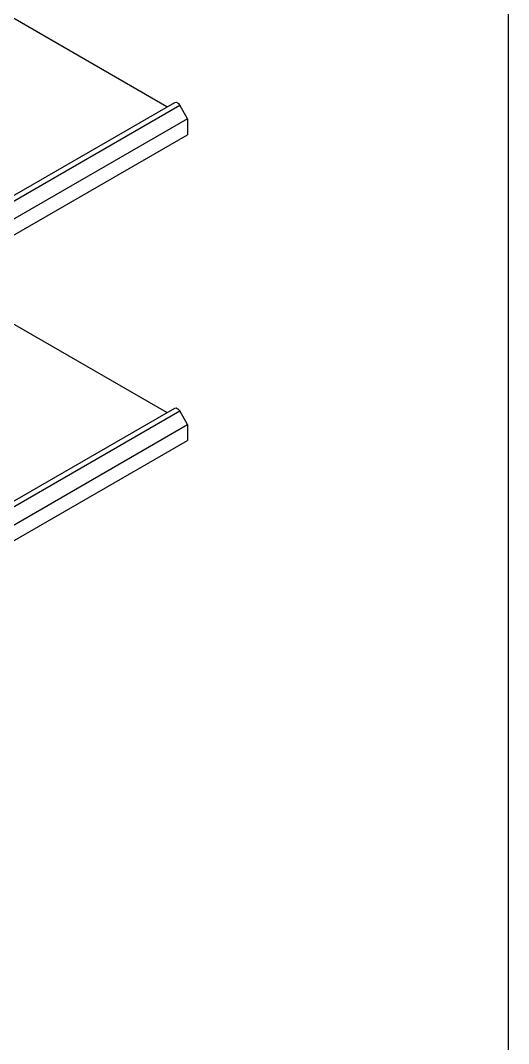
# Model space of a CAD drawing. Header units: millimetres. Extents: x 0 to 1189, y 0 to 841.
# Drawn here: x 1088.7 to 1189, y 303.6 to 513.9 of the extents above; entities that cross this region are included whole.
import ezdxf

# ---------------------------------------------------------------- set-up
doc = ezdxf.new("R2010")
doc.units = ezdxf.units.MM
doc.header["$LTSCALE"] = 65.395
doc.layers.get('0').update_dxf_attribs({"linetype": 'CONTINUOUS'})
doc.layers.add('SURFACES', color=7, linetype='CONTINUOUS')

msp = doc.modelspace()

# ---------------------------------------------------------------- linework, layer by layer
at = {"color": 7, "linetype": 'Continuous'}
for p, q in [((1189, 0), (1189, 841)), ((1118.77, 496.17), (1085.78, 515.21)), ((1071.47, 468.86), (1120.39, 497.1)), ((1123.01, 493.72), (1121.39, 496.52)), ((1123.01, 493.72), (1073.13, 464.92)), ((1123.01, 493.72), (1123.01, 490.45)), ((1118.77, 433.3), (1079.75, 455.83)), ((1037.49, 386.37), (1120.39, 434.23)), ((1123.01, 430.85), (1121.39, 433.65)), ((1040.11, 382.98), (1123.01, 430.85)), ((1123.01, 430.85), (1123.01, 427.58))]:
    msp.add_line(p, q, dxfattribs=at)
at = {"color": 9, "linetype": 'Continuous'}
for p, q in [((1071.96, 467.99), (1121.39, 496.52)), ((1038.49, 385.79), (1121.39, 433.65))]:
    msp.add_line(p, q, dxfattribs=at)
at = {"color": 7, "linetype": 'Continuous'}
for points in [[(1120.39, 497.1), (1120.54, 497.19), (1120.88, 497.1), (1121.18, 496.84), (1121.33, 496.64), (1121.39, 496.52)], [(1120.39, 434.23), (1120.54, 434.32), (1120.88, 434.23), (1121.18, 433.96), (1121.33, 433.77), (1121.39, 433.65)]]:
    msp.add_open_spline(points, degree=3, knots=[0, 0, 0, 0, 0.406512, 0.688267, 1, 1, 1, 1], dxfattribs=at)
at = {"layer": 'SURFACES', "color": 7, "linetype": 'Continuous'}
for p, q in [((1073.43, 461.82), (1123.01, 490.45)), ((1040.11, 379.72), (1123.01, 427.58))]:
    msp.add_line(p, q, dxfattribs=at)

doc.saveas('drawing.dxf')
